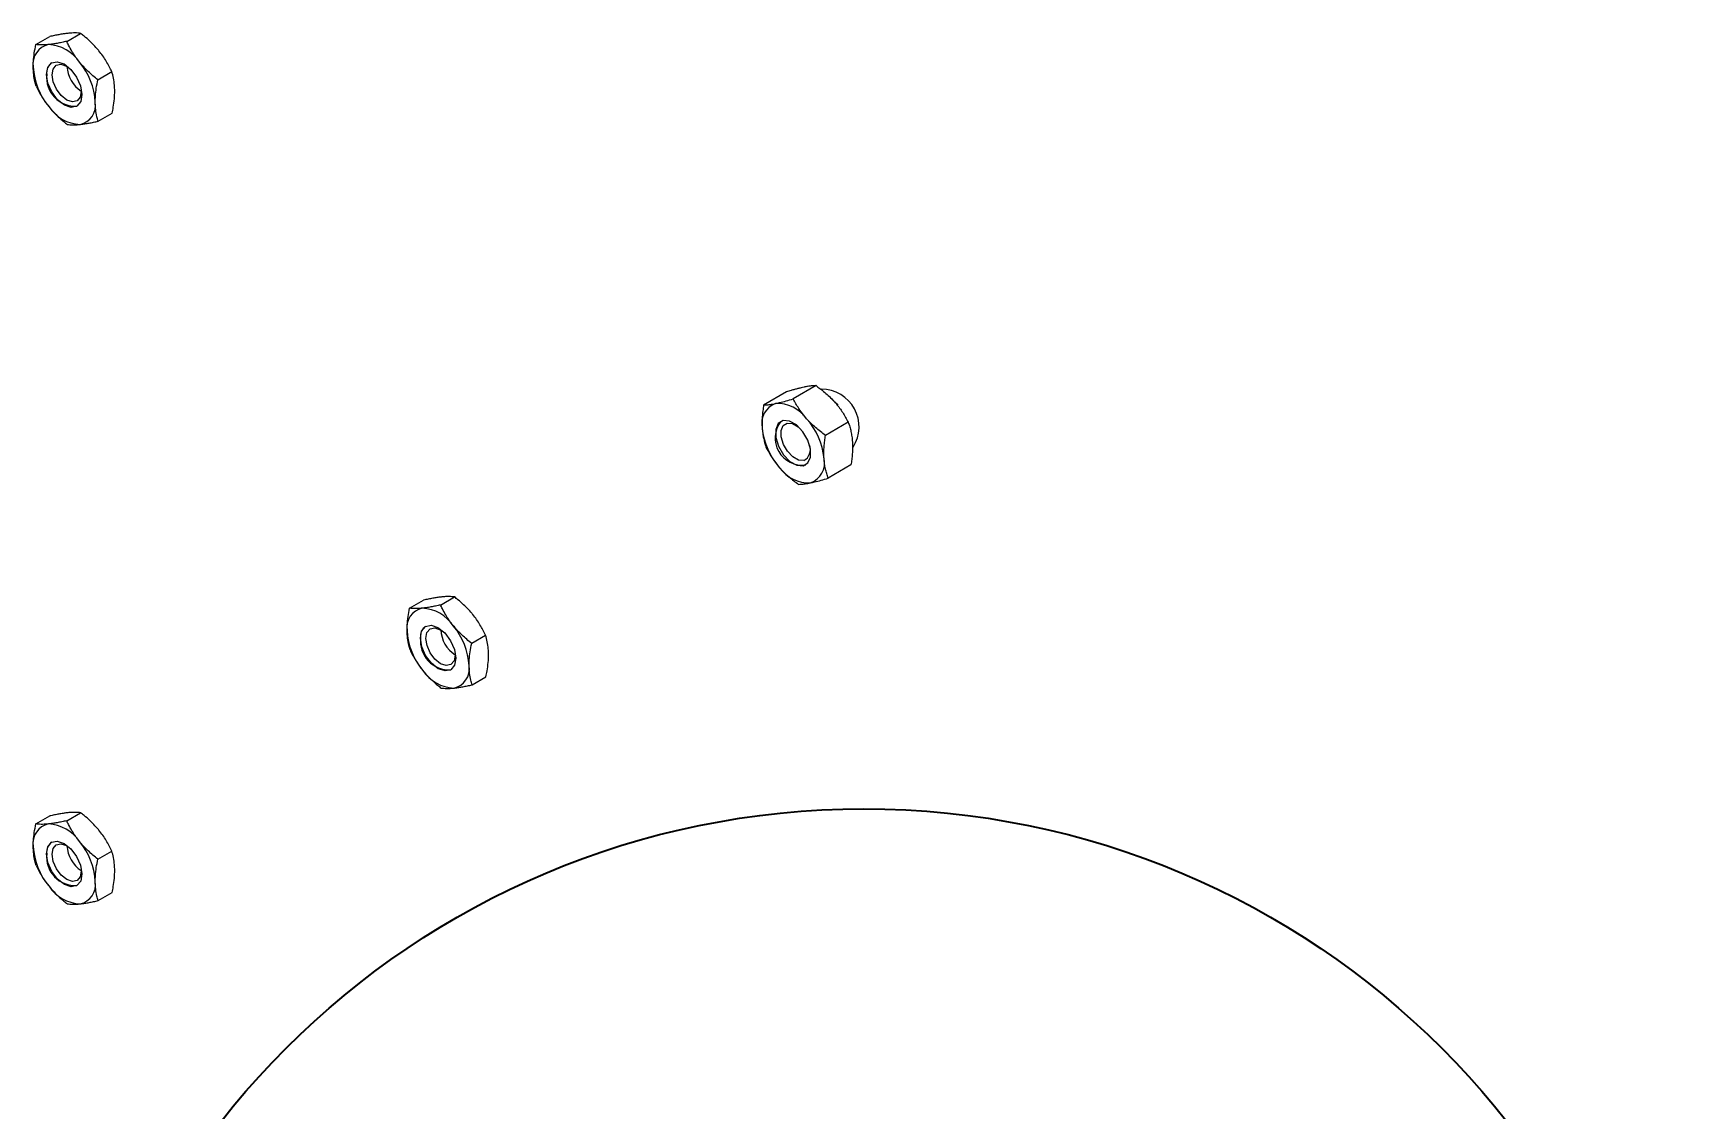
# Model space of a CAD drawing. Header units: inches. Extents: x 0.03 to 2.74, y 0.01 to 1.91.
# Drawn here: x 0.48327 to 0.51647, y 1.09869 to 1.12035 of the extents above; entities that cross this region are included whole.
import ezdxf

# ---------------------------------------------------------------- set-up
doc = ezdxf.new("R2010")
doc.units = ezdxf.units.IN
doc.header["$MEASUREMENT"] = 0
doc.layers.add('SLD-0_0', color=7, linetype='Continuous')
doc.styles.add('SLDTEXTSTYLE0', font='TXT', dxfattribs={"width": 0.75})

# ---------------------------------------------------------------- blocks, each defined once
blk = doc.blocks.new('SW_NOTE_22')
at = {"layer": 'SLD-0_0', "color": 0}
blk.add_circle((0.01636161363149672, -0.001814316356508309), 0.01646189978307118, dxfattribs=at)
at = {"layer": 'SLD-0_0', "color": 0, "insert": (0.0121193052431719, 0.004268534651746471), "char_height": 0.01148293963254593, "attachment_point": 1, "style": 'SLDTEXTSTYLE0'}
blk.add_mtext('8', dxfattribs=at)

msp = doc.modelspace()

# ---------------------------------------------------------------- linework, layer by layer
at = {"linetype": 'Continuous', "lineweight": 15}
for p, q in [((0.483324882511101, 1.120115244535307), (0.4836059094912947, 1.120277477957738)), ((0.4839460185301226, 1.120179918290606), (0.4842270455103164, 1.120342151713037)), ((0.4845740053044993, 1.119407843548736), (0.4848550322846935, 1.119570076971166)), ((0.4845808560598548, 1.118571095051565), (0.4848618830400488, 1.118733328473996)), ((0.4990419100352278, 1.113243825567656), (0.4985824288905916, 1.112978572748922)), ((0.4984459707050964, 1.113118778745763), (0.49798648956046, 1.112853525927029)), ((0.4996916670991378, 1.11250729482284), (0.4992321859545016, 1.112242042004107)), ((0.4997454848329164, 1.111645717256133), (0.4992860036882802, 1.1113804644374)), ((0.4908556644769003, 1.108759978947692), (0.491136691457094, 1.108922212370123)), ((0.4914768172638107, 1.108824610207618), (0.4917578442440044, 1.108986843630049)), ((0.4921047878118571, 1.108052511656473), (0.4923858147920513, 1.108214745078903)), ((0.4921116055729936, 1.107215781845402), (0.4923926325531877, 1.107378015267832)), ((0.4839460185301226, 1.104477210369727), (0.4842270455103164, 1.104639443792157)), ((0.483324882511101, 1.104412536614428), (0.4836059094912947, 1.104574770036858)), ((0.4845740053044993, 1.103705135627856), (0.4848550322846935, 1.103867369050286)), ((0.4845808560598548, 1.102868387130686), (0.4848618830400488, 1.103030620553116))]:
    msp.add_line(p, q, dxfattribs=at)
at = {"linetype": 'Continuous', "lineweight": 15, "flags": 128}
for points in [[(0.4842539754213734, 1.119108850601127), (0.4842281060087021, 1.118965772907917), (0.4841518413733262, 1.118875247607239), (0.4840367921146415, 1.118851056355507), (0.4839004734393582, 1.118896882051502), (0.4837636386300567, 1.119005748148421), (0.4836471195460423, 1.119161080769881), (0.4835686551616081, 1.119339231932358), (0.4835401909680028, 1.11951307973631), (0.4835660603806742, 1.119656157429519), (0.48364232501605, 1.119746682730197), (0.4837573742747348, 1.11977087398193), (0.4838936929500179, 1.119725048285934), (0.4840305277593195, 1.119616182189016), (0.484147046843334, 1.119460849567556), (0.4842255112277681, 1.119282698405079), (0.4842539754213734, 1.119108850601127)], [(0.4842397862503889, 1.119172084578377), (0.484218443984935, 1.119054045481479), (0.4841555256607499, 1.11897936210842), (0.484060610022335, 1.118959404325741), (0.4839481471152264, 1.118997210524937), (0.4838352583975526, 1.119087025054895), (0.4837391301532407, 1.119215174467599), (0.4836743970360825, 1.119362149176643), (0.4836509140763581, 1.119505573614903), (0.483672256341812, 1.119623612711801), (0.4837351746659971, 1.11969829608486), (0.483830090304412, 1.119718253867539), (0.4839425532115206, 1.119680447668343), (0.4839706850734248, 1.119662961882812)], [(0.4993627845711199, 1.112972538409858), (0.4994579490279279, 1.112877105894051), (0.4994830527043608, 1.11284768531427)], [(0.4987814819043487, 1.111628188182776), (0.4988790385683775, 1.111686626234233), (0.4989311394332252, 1.111805681194539), (0.4989298526145142, 1.111967228025222), (0.4988753740187279, 1.112146672685737), (0.4987759975182255, 1.112316696353191), (0.4986468522843581, 1.112451414465481), (0.4985075995082774, 1.112530317411234), (0.4983794391628124, 1.112541392932217), (0.4982818824987835, 1.11248295488076), (0.4982297816339358, 1.112363899920454), (0.4982310684526469, 1.112202353089771), (0.4982855470484331, 1.112022908429256), (0.4983849235489355, 1.111852884761803), (0.498514068782803, 1.111718166649512), (0.4986533215588835, 1.111639263703759), (0.4987814819043487, 1.111628188182776)], [(0.4987945701331497, 1.111735957526274), (0.4986888378481409, 1.111745094831085), (0.4985739543078744, 1.111810189761331), (0.4984674094899338, 1.111921332203971), (0.4983854238770192, 1.11206160172962), (0.4983404790354957, 1.112209643574545), (0.498339417410059, 1.112342919709858), (0.4983824006235584, 1.11244114005211), (0.4984628848713821, 1.112489351444563), (0.4985686171563909, 1.112480214139752), (0.4986835006966573, 1.112415119209505), (0.4986864599441131, 1.11241274577163)], [(0.4917847413155735, 1.107753542260052), (0.4917588656427055, 1.107610469547641), (0.4916825956766351, 1.107519951353561), (0.4915675428283073, 1.10749576825231), (0.4914312228509235, 1.107541601901834), (0.4912943892252967, 1.107650474544475), (0.4911778736305286, 1.107805811307325), (0.4910994145097061, 1.107983963576372), (0.4910709565527409, 1.108157809283606), (0.4910968322256089, 1.108300881996017), (0.4911731021916793, 1.108391400190097), (0.4912881550400071, 1.108415583291348), (0.4914244750173909, 1.108369749641824), (0.4915613086430178, 1.108260876999182), (0.4916778242377859, 1.108105540236332), (0.4917562833586083, 1.107927387967286), (0.4917847413155735, 1.107753542260052)], [(0.491770552117511, 1.107816779552535), (0.491749204687395, 1.107698744564796), (0.4916862819653868, 1.107624067054679), (0.4915913633655164, 1.107604115996147), (0.4914788993841748, 1.107641928757005), (0.4913660116430327, 1.107731748687184), (0.4912698862773489, 1.107859901516535), (0.4912051575026705, 1.108006877138498), (0.4911816796881742, 1.108150299846966), (0.4912030271182902, 1.108268334834706), (0.4912659498402984, 1.108343012344822), (0.4913608684401687, 1.108362963403354), (0.4914733324215104, 1.108325150642497), (0.4915014642340358, 1.108307663399247)], [(0.4842539754213734, 1.103406142680247), (0.4842281060087021, 1.103263064987037), (0.4841518413733262, 1.103172539686359), (0.4840367921146415, 1.103148348434627), (0.4839004734393582, 1.103194174130623), (0.4837636386300567, 1.103303040227541), (0.4836471195460423, 1.103458372849001), (0.4835686551616081, 1.103636524011478), (0.4835401909680028, 1.10381037181543), (0.4835660603806742, 1.10395344950864), (0.48364232501605, 1.104043974809317), (0.4837573742747348, 1.10406816606105), (0.4838936929500179, 1.104022340365054), (0.4840305277593195, 1.103913474268136), (0.484147046843334, 1.103758141646676), (0.4842255112277681, 1.103579990484199), (0.4842539754213734, 1.103406142680247)], [(0.4842397862503889, 1.103469376657497), (0.484218443984935, 1.103351337560599), (0.4841555256607499, 1.10327665418754), (0.484060610022335, 1.103256696404861), (0.4839481471152264, 1.103294502604057), (0.4838352583975526, 1.103384317134015), (0.4837391301532407, 1.10351246654672), (0.4836743970360825, 1.103659441255763), (0.4836509140763581, 1.103802865694024), (0.483672256341812, 1.103920904790921), (0.4837351746659971, 1.10399558816398), (0.483830090304412, 1.10401554594666), (0.4839425532115206, 1.103977739747463), (0.4839706850734248, 1.103960253961932)]]:
    msp.add_lwpolyline(points, dxfattribs=at)
at = {"linetype": 'Continuous', "lineweight": 15}
for centre, radius, start, end in [((0.4836590558878527, 1.119731265881966), 0.0003922297693011287, 101.6779591405235, 189.7761323110808), ((0.4835420774635215, 1.119320733121903), 0.0007955321090210935, 33.66075963229552, 87.29190492153474), ((0.4846329230978805, 1.119736644405193), 0.001362304164354771, 183.0286917926455, 220.0394384868084), ((0.4837786566994175, 1.119552399176079), 0.0002367947171984311, 123.122676469062, 188.9166899406127), ((0.4845931059032535, 1.119712558380253), 0.0006424654155588595, 182.9847483889463, 236.6313913859447), ((0.4831612432914935, 1.118885285932243), 0.001362304164357106, 3.028691792677098, 40.03943848678325), ((0.4841165162571315, 1.119450702909213), 0.0005754744839520181, 173.5152353407131, 273.7314050148561), ((0.4841351105015221, 1.118890664455472), 0.000392229769302629, 281.6779591406993, 9.77613231088434), ((0.4842520889258559, 1.119301197215535), 0.0007955321090229203, 213.6607596323296, 267.2919049214617), ((0.4991515138597961, 1.112414452625666), 0.0007571168988491517, 327.3399557495796, 89.91714114458635), ((0.4983688372456324, 1.112485702448134), 0.0004220938773080964, 109.394377547008, 193.0305762730647), ((0.4982600625168636, 1.112160495550963), 0.0007240299053921169, 35.22450156682137, 92.48476336112152), ((0.4978087487028512, 1.111642052017026), 0.001401272897639163, 5.610530301080488, 41.9129150125889), ((0.4993521723643072, 1.112527529097965), 0.001401272897636349, 185.6105303010282, 221.9129150126076), ((0.498761105669302, 1.112189074774596), 0.0005441681480880246, 141.9408382812912, 278.0537851860014), ((0.498679793084469, 1.111956175639509), 0.0002483340256609472, 297.5283964449565, 21.51258237157525), ((0.4989008585502965, 1.112009085564029), 0.0007240299053910214, 215.2245015668002, 272.4847633611912), ((0.4987920838215285, 1.111683878666859), 0.0004220938773084062, 289.394377547003, 13.03057627299838), ((0.4911898059698474, 1.108375989670911), 0.0003922112161218021, 101.6725125776437, 189.7736395477223), ((0.4910728168984175, 1.107965397207254), 0.0007955835406414192, 33.65967114217788, 87.28840926611039), ((0.4921636600164903, 1.108381342195535), 0.001362273226263717, 183.0268246943245, 220.038147476174), ((0.4913094140270165, 1.108197116325188), 0.0002367846384067365, 123.1218373000447, 188.9140358438005), ((0.4921238687072851, 1.108357266425555), 0.0006424616648487465, 182.9831417027268, 236.6314845526719), ((0.4906920378518215, 1.107530009348122), 0.001362273226266571, 3.026824694364375, 40.03814747614553), ((0.4916472867545293, 1.108095420111512), 0.0005754807595310691, 173.5140693568491, 273.7308895533596), ((0.4916658918984663, 1.107535361872747), 0.0003922112161224926, 281.6725125777346, 9.773639547638302), ((0.4917828809698978, 1.107945954336405), 0.0007955835406429432, 213.6596711422209, 267.2884092660486), ((0.4836590558878533, 1.104028557961086), 0.000392229769301655, 101.6779591405977, 189.7761323110017), ((0.4835420774635209, 1.103618025201022), 0.0007955321090217413, 33.66075963229999, 87.29190492149631), ((0.4846329230978789, 1.104033936484312), 0.001362304164353195, 183.0286917926303, 220.039438486829), ((0.4837786566994173, 1.1038496912552), 0.0002367947171981608, 123.1226764690576, 188.916689940672), ((0.4845931059032517, 1.104009850459372), 0.0006424654155569436, 182.9847483889152, 236.6313913868161), ((0.4831612432914935, 1.103182578011363), 0.001362304164357024, 3.028691792667773, 40.03943848677611), ((0.4841165162571315, 1.103747994988334), 0.0005754744839520497, 173.5152353407351, 273.7314050148546), ((0.4842520889258559, 1.103598489294655), 0.0007955321090224957, 213.660759632303, 267.2919049214602), ((0.4841351105015221, 1.103187956534592), 0.000392229769302629, 281.6779591406993, 9.776132310852374)]:
    msp.add_arc(centre, radius, start, end, dxfattribs=at)
for points, knots in [([(0.4839722635915953, 1.120342019460106), (0.4839648439674704, 1.120341217066549), (0.4839330706802816, 1.120337780951662), (0.4838731501980778, 1.120329562793982), (0.4837891964661138, 1.120315356284349), (0.4837000332292554, 1.12029803962157), (0.4836373188360545, 1.120284339440315), (0.4836059094912947, 1.120277477957738)], [0, 0, 0, 0, 0.07000203757706198, 0.2997719030336189, 0.5308036500310578, 0.76501167970981, 1, 1, 1, 1]), ([(0.4842270455103164, 1.120342151713037), (0.4842099508029467, 1.120344144935212), (0.4841757043291681, 1.120348138032578), (0.4841161579379433, 1.120350232870728), (0.4840496284111476, 1.120348990296274), (0.4839981068114653, 1.120344348023047), (0.4839722635915953, 1.120342019460106)], [0, 0, 0, 0, 0.2472686137512929, 0.4953625653847488, 0.7468740051202877, 1, 1, 1, 1]), ([(0.4845968249882947, 1.11998831896682), (0.4845893242425998, 1.119997426770393), (0.4845571866589931, 1.120036449930314), (0.4844965723091867, 1.120103398966183), (0.4844046544405467, 1.120193769219492), (0.4843141029749423, 1.12027314090188), (0.4842508413352872, 1.12032328866447), (0.4842270455103164, 1.120342151713037)], [0, 0, 0, 0, 0.07000319901039351, 0.2999346668221367, 0.5314761537278602, 0.8237650572865868, 1, 1, 1, 1]), ([(0.4832725217979887, 1.119664665662004), (0.4832725806646876, 1.119683772703497), (0.4832726985169858, 1.119722025379304), (0.4832773984163329, 1.119814482615171), (0.4832915144676107, 1.119944854461589), (0.4833137227879837, 1.120058258693594), (0.483324882511101, 1.120115244535307)], [0, 0, 0, 0, 0.1340924543917037, 0.2684557516675748, 0.6323976274505425, 1, 1, 1, 1]), ([(0.483579664429822, 1.120115376788239), (0.4835723709748489, 1.120114647230583), (0.4835411379857437, 1.120111523023141), (0.4834895829973693, 1.120108134162253), (0.4834287294129608, 1.120107263083952), (0.4833735197264083, 1.120109547388546), (0.4833411128807914, 1.120113343382095), (0.483324882511101, 1.120115244535307)], [0, 0, 0, 0, 0.07000203757692398, 0.2997719030335033, 0.5308036500309515, 0.7650116797097476, 1, 1, 1, 1]), ([(0.4839460185301226, 1.120179918290606), (0.4839129752856209, 1.12017270461827), (0.4838467785042472, 1.120158253195664), (0.4837521707961153, 1.120140107566393), (0.4836616133594934, 1.12012499397485), (0.4836070389421631, 1.120118589347507), (0.483579664429822, 1.120115376788239)], [0, 0, 0, 0, 0.2472686137514012, 0.4953625653848716, 0.7468740051203296, 1, 1, 1, 1]), ([(0.4842042258265215, 1.119761676294953), (0.4841968512149177, 1.119770856914187), (0.4841652540635652, 1.119810192059008), (0.4841130227271775, 1.119881980505513), (0.4840461640747183, 1.119986817136399), (0.4839909873060941, 1.120086610196671), (0.4839583100564928, 1.120154413951821), (0.4839460185301226, 1.120179918290606)], [0, 0, 0, 0, 0.07000319901072236, 0.299934666822233, 0.5314761537281198, 0.8237650572865461, 1, 1, 1, 1]), ([(0.4848550322846935, 1.119570076971166), (0.4848376610816515, 1.11960584126328), (0.4848028606936357, 1.119677489222243), (0.4847424641890792, 1.119783416560053), (0.4846750683750907, 1.119887981954016), (0.4846229616878959, 1.119954802033697), (0.4845968249882947, 1.11998831896682)], [0, 0, 0, 0, 0.2472686137514758, 0.4953625653853785, 0.7468740051198459, 1, 1, 1, 1]), ([(0.4833317332664561, 1.119278496038137), (0.4833273454540866, 1.11929356861257), (0.4833185664930322, 1.119323725222013), (0.4832998267996808, 1.119399455287833), (0.4832788363061574, 1.119509466402315), (0.4832746350872946, 1.119612724809763), (0.4832725217979887, 1.119664665662004)], [0, 0, 0, 0, 0.1285821625219304, 0.2572620937265454, 0.6263893585308404, 1, 1, 1, 1]), ([(0.4845740053044995, 1.119407843548736), (0.4845406855643254, 1.119434400946338), (0.4844739348687147, 1.119487604385329), (0.4843784770472512, 1.119573291255719), (0.4842870533234362, 1.119663985632592), (0.4842318938185937, 1.119729043358157), (0.4842042258265215, 1.119761676294953)], [0, 0, 0, 0, 0.2472686137515537, 0.4953625653854231, 0.7468740051199096, 1, 1, 1, 1]), ([(0.4849142437531608, 1.119183907347299), (0.4849138740399384, 1.11920276697487), (0.4849131338667385, 1.1192405243231), (0.4849069713480944, 1.119326710818537), (0.4848908633488638, 1.119439634691988), (0.4848670157489099, 1.119526451407119), (0.4848550322846935, 1.119570076971166)], [0, 0, 0, 0, 0.1340924543907634, 0.2684557516677455, 0.6323976274504555, 1, 1, 1, 1]), ([(0.4833317332664561, 1.119278496038137), (0.4833491044694981, 1.119242731746023), (0.483383904857514, 1.11917108378706), (0.4834443013620704, 1.11906515644925), (0.4835116971760588, 1.118960591055287), (0.4835638038632535, 1.118893770975606), (0.4835899405628548, 1.118860254042483)], [0, 0, 0, 0, 0.2472686137511281, 0.495362565384967, 0.7468740051197588, 1, 1, 1, 1]), ([(0.4845216445913875, 1.118957264675433), (0.4845217034580864, 1.118976371716925), (0.4845218213103845, 1.119014624392732), (0.4845265212097315, 1.1191070816286), (0.4845406372610092, 1.119237453475018), (0.4845628455813821, 1.119350857707022), (0.4845740053044993, 1.119407843548736)], [0, 0, 0, 0, 0.1340924543908155, 0.2684557516679278, 0.6323976274506207, 1, 1, 1, 1]), ([(0.4845808560598548, 1.118571095051565), (0.4845764682474851, 1.118586167625998), (0.4845676892864306, 1.118616324235441), (0.4845489495930798, 1.118692054301262), (0.4845279590995558, 1.118802065415743), (0.4845237578806932, 1.118905323823191), (0.4845216445913875, 1.118957264675433)], [0, 0, 0, 0, 0.1285821625208793, 0.2572620937268137, 0.6263893585303028, 1, 1, 1, 1]), ([(0.4848618830400488, 1.118733328473996), (0.4848659839219823, 1.118753301467342), (0.4848741888039944, 1.118793262640691), (0.4848915179618541, 1.118889814811104), (0.484910518041933, 1.119022911992326), (0.4849129968617983, 1.119130026704048), (0.4849142437531608, 1.119183907347299)], [0, 0, 0, 0, 0.1285821625207736, 0.2572620937264794, 0.6263893585301793, 1, 1, 1, 1]), ([(0.4835899405628548, 1.118860254042483), (0.4835974413085497, 1.118851146238911), (0.4836295788921559, 1.118812123078989), (0.4836901932419632, 1.118745174043121), (0.4837821111106025, 1.118654803789811), (0.4838726625762074, 1.118575432107424), (0.4839359242158622, 1.118525284344834), (0.4839597200408332, 1.118506421296266)], [0, 0, 0, 0, 0.07000319901082912, 0.2999346668223714, 0.5314761537281859, 0.8237650572865278, 1, 1, 1, 1]), ([(0.4842145019595543, 1.118506553549198), (0.4842219215836793, 1.118507355942755), (0.4842536948708683, 1.118510792057641), (0.4843136153530714, 1.118519010215322), (0.4843975690850358, 1.118533216724954), (0.4844867323218938, 1.118550533387734), (0.4845494467150948, 1.118564233568988), (0.4845808560598548, 1.118571095051565)], [0, 0, 0, 0, 0.07000203757692933, 0.2997719030335744, 0.530803650030832, 0.7650116797099712, 1, 1, 1, 1]), ([(0.4839597200408332, 1.118506421296266), (0.4839768147482027, 1.118504428074091), (0.4840110612219816, 1.118500434976724), (0.4840706076132059, 1.118498340138576), (0.484137137140002, 1.118499582713029), (0.4841886587396843, 1.118504224986256), (0.4842145019595543, 1.118506553549198)], [0, 0, 0, 0, 0.2472686137508477, 0.4953625653848767, 0.7468740051196394, 1, 1, 1, 1]), ([(0.4990419100352278, 1.113243825567656), (0.4990173908749089, 1.113242972901396), (0.49896813439902, 1.113241259982419), (0.4988956942884793, 1.113231554216232), (0.4988375586901088, 1.113221233237817), (0.4988123446956276, 1.113216083796901), (0.498799726460952, 1.113213506781427)], [0, 0, 0, 0, 0.3714016417523631, 0.746107769355011, 0.8729407293654576, 1, 1, 1, 1]), ([(0.499041910035228, 1.113243825567656), (0.499093058519643, 1.113205855759036), (0.499178625033369, 1.113142335907225), (0.4992903898238079, 1.113044510661219), (0.499366184994396, 1.112970326591783), (0.4994084463148187, 1.112923439575311), (0.4994225746579725, 1.112907764819966)], [0, 0, 0, 0, 0.371202512123088, 0.620986236679051, 0.8732922574423083, 1, 1, 1, 1]), ([(0.4982286731347362, 1.112883844713258), (0.4982416524523722, 1.112886638624863), (0.4982676345866514, 1.112892231506442), (0.4983355951991479, 1.112908357873546), (0.4984379085415155, 1.11293529937715), (0.4985340868327411, 1.112964097805739), (0.4985824288905916, 1.112978572748922)], [0, 0, 0, 0, 0.1268311099161705, 0.2538918470929115, 0.6249839435592282, 1, 1, 1, 1]), ([(0.498799726460952, 1.113213506781427), (0.498780280037947, 1.113209269444773), (0.4987413108621623, 1.11320077813936), (0.4986773140121346, 1.113184845511929), (0.4986095783441171, 1.113166715494101), (0.4985327123651739, 1.113144925103277), (0.4984769107126459, 1.113128104927648), (0.4984459707050964, 1.113118778745763)], [0, 0, 0, 0, 0.1885974294566508, 0.3779351286956314, 0.5692809734079304, 0.761181805003228, 1, 1, 1, 1]), ([(0.4988515213317569, 1.112578102751796), (0.4988438866034101, 1.112586861465218), (0.4988237288615846, 1.112609986830766), (0.4987682950575132, 1.112677734864155), (0.4987024665520381, 1.112769763193497), (0.4986343610277774, 1.112880799757162), (0.4985997587845836, 1.112945945638345), (0.4985824288905916, 1.112978572748922)], [0, 0, 0, 0, 0.0700070122513712, 0.1848373923513276, 0.5307703067273126, 0.7649949803325798, 1, 1, 1, 1]), ([(0.4994225746579725, 1.112907764819966), (0.4994302070915949, 1.112899005163647), (0.499462891699514, 1.112861493414909), (0.4995170150017108, 1.112792986067926), (0.499581204841445, 1.112700463533576), (0.4996397407752239, 1.112605065778475), (0.4996743391450503, 1.112539921253957), (0.4996916670991378, 1.11250729482284)], [0, 0, 0, 0, 0.07000203757671469, 0.2997719030335835, 0.5308036500302971, 0.7650116797096268, 1, 1, 1, 1]), ([(0.49798648956046, 1.112853525927029), (0.4979806873692358, 1.112814149311538), (0.4979690636201231, 1.112735264648538), (0.4979582112286076, 1.112618230864693), (0.4979530025982276, 1.112502347718627), (0.4979560724831492, 1.112427883666502), (0.49795761233656, 1.112390532518958)], [0, 0, 0, 0, 0.247268613751333, 0.4953625653849437, 0.746874005119658, 1, 1, 1, 1]), ([(0.49798648956046, 1.112853525927029), (0.4980020041594326, 1.112853947235864), (0.498029786855293, 1.112854701692698), (0.4980754286944939, 1.112858652988624), (0.498121488403695, 1.112864393882395), (0.4981720211123689, 1.112872443553054), (0.4982097646569283, 1.11288003940189), (0.4982286731347362, 1.112883844713258)], [0, 0, 0, 0, 0.2388183243139354, 0.4276628021219068, 0.6169959266433629, 0.80812549255973, 1, 1, 1, 1]), ([(0.4992321859545017, 1.112242042004107), (0.4991979875680283, 1.112267164850211), (0.4991294766470569, 1.112317494397931), (0.4990313173405136, 1.112398770597642), (0.4989371407344229, 1.112484970388471), (0.4988801219419702, 1.112546992485446), (0.4988515213317569, 1.112578102751796)], [0, 0, 0, 0, 0.247268613751335, 0.4953625653850717, 0.7468740051197527, 1, 1, 1, 1]), ([(0.49795761233656, 1.112390532518958), (0.4979583128214392, 1.112380364683331), (0.4979613125296272, 1.112336822644541), (0.4979703246190815, 1.112261923498739), (0.4979881480382803, 1.112168160124062), (0.4980113793400741, 1.112077830790575), (0.4980306539580535, 1.112020607558512), (0.4980403072942389, 1.111991948360322)], [0, 0, 0, 0, 0.0700020375771175, 0.2997719030335126, 0.5308036500303137, 0.7650116797097555, 1, 1, 1, 1]), ([(0.4992033087306011, 1.111779048596035), (0.4992027344148736, 1.111789289267563), (0.499200275004769, 1.111833143213798), (0.4991996284091445, 1.111912871656393), (0.4992049051375012, 1.112019970462401), (0.4992156273860135, 1.112129900763262), (0.4992266603156177, 1.112204620170127), (0.4992321859545017, 1.112242042004107)], [0, 0, 0, 0, 0.07000203757697408, 0.2997719030334984, 0.5308036500304101, 0.7650116797095714, 1, 1, 1, 1]), ([(0.4996916670991378, 1.11250729482284), (0.4997018134450456, 1.112477125101861), (0.4997221400035274, 1.112416684958834), (0.4997463489289192, 1.112319891642408), (0.4997651682083655, 1.112217879513432), (0.499771290910935, 1.112145177815423), (0.499774362056817, 1.112108710664205)], [0, 0, 0, 0, 0.2472686137513459, 0.4953625653851463, 0.7468740051199367, 1, 1, 1, 1]), ([(0.498040307294239, 1.111991948360322), (0.49805855714358, 1.111957618619707), (0.4980951177569567, 1.111888844552014), (0.4981582157465928, 1.111787327884883), (0.4982283644428573, 1.111687257076965), (0.4982823304176621, 1.111623472625874), (0.4983093997354041, 1.111591478363197)], [0, 0, 0, 0, 0.2472686137510828, 0.495362565384746, 0.7468740051198022, 1, 1, 1, 1]), ([(0.499774362056817, 1.112108710664205), (0.4997749363725443, 1.112098469992677), (0.499777395782649, 1.112054616046443), (0.4997780423782738, 1.111974887603848), (0.4997727656499167, 1.11186778879784), (0.4997620434014046, 1.111757858496979), (0.4997510104718003, 1.111683139090113), (0.4997454848329164, 1.111645717256133)], [0, 0, 0, 0, 0.07000203757732132, 0.2997719030337119, 0.5308036500304179, 0.7650116797097811, 1, 1, 1, 1]), ([(0.4983093997354041, 1.111591478363197), (0.4983171564898072, 1.111582790093918), (0.4983376364133303, 1.111559850719905), (0.4983988114611554, 1.111495417035987), (0.4984849909183008, 1.111415137060973), (0.4985926510214359, 1.111326934869649), (0.4986575572654287, 1.111279283115755), (0.4986900643581485, 1.111255417615507)], [0, 0, 0, 0, 0.07000701225153382, 0.1848373923516629, 0.5307703067277035, 0.7649949803328782, 1, 1, 1, 1]), ([(0.4992860036882802, 1.1113804644374), (0.4992758573423725, 1.111410634158379), (0.4992555307838908, 1.111471074301407), (0.4992313218584991, 1.111567867617832), (0.4992125025790528, 1.111669879746808), (0.4992063798764832, 1.111742581444818), (0.4992033087306011, 1.111779048596035)], [0, 0, 0, 0, 0.2472686137513291, 0.4953625653850092, 0.746874005119927, 1, 1, 1, 1]), ([(0.4986900643581485, 1.111255417615507), (0.4987055789571209, 1.111255838924342), (0.4987333616529815, 1.111256593381176), (0.4987790034921825, 1.111260544677102), (0.4988250632013837, 1.111266285570873), (0.4988755959100575, 1.111274335241532), (0.4989133394546169, 1.111281931090368), (0.4989322479324247, 1.111285736401735)], [0, 0, 0, 0, 0.2388183243137717, 0.4276628021217033, 0.6169959266436131, 0.8081254925596827, 1, 1, 1, 1]), ([(0.4989322479324247, 1.111285736401735), (0.4989452272500607, 1.111288530313341), (0.4989712093843399, 1.11129412319492), (0.4990391699968361, 1.111310249562024), (0.4991414833392044, 1.111337191065628), (0.4992376616304297, 1.111365989494217), (0.4992860036882803, 1.1113804644374)], [0, 0, 0, 0, 0.1268311099160895, 0.2538918470928801, 0.6249839435590296, 1, 1, 1, 1]), ([(0.491503053941339, 1.108986732624804), (0.4914956341186204, 1.108985930734549), (0.4914638599809881, 1.108982496774967), (0.4914039379941151, 1.108974282430615), (0.491319982307577, 1.10896008087452), (0.4912308171220077, 1.108942769150419), (0.4911681014448833, 1.108929072223051), (0.4911366914570941, 1.108922212370123)], [0, 0, 0, 0, 0.0700020375770648, 0.2997719030336235, 0.5308036500310561, 0.7650116797098089, 1, 1, 1, 1]), ([(0.4917578442440045, 1.108986843630049), (0.4917407488598848, 1.108988838567332), (0.4917065010303472, 1.10899283510064), (0.4916469525583876, 1.108994935212059), (0.4915804209112699, 1.108993698011202), (0.4915288978795292, 1.108989059367285), (0.491503053941339, 1.108986732624804)], [0, 0, 0, 0, 0.2472686137512937, 0.4953625653847442, 0.7468740051202836, 1, 1, 1, 1]), ([(0.4921276156088175, 1.108632998979195), (0.4921201150553022, 1.108642107064757), (0.4920879782951053, 1.108681131432887), (0.4920273654031889, 1.108748082607951), (0.4919354495858345, 1.10883845587116), (0.4918449000029405, 1.108917830316093), (0.491781639602751, 1.10896797989738), (0.4917578442440044, 1.108986843630049)], [0, 0, 0, 0, 0.07000319901039465, 0.2999346668221391, 0.5314761537278602, 0.8237650572865861, 1, 1, 1, 1]), ([(0.4908032872666787, 1.108309409417438), (0.4908033468819183, 1.108328516034999), (0.4908034662328098, 1.108366767862086), (0.4908081696542487, 1.108459223103235), (0.4908222905022799, 1.108589592233038), (0.4908445027701555, 1.108702994229395), (0.4908556644769003, 1.108759978947692)], [0, 0, 0, 0, 0.1340924543917061, 0.2684557516675862, 0.6323976274505396, 1, 1, 1, 1]), ([(0.4911104547795657, 1.108760089952937), (0.4911031611259989, 1.108759360898583), (0.4910719272864502, 1.108756238846446), (0.4910203707934068, 1.108752853798887), (0.4909595152544241, 1.108751987674123), (0.4909043036191606, 1.108754276917395), (0.4908718954896201, 1.108758076164831), (0.4908556644769003, 1.108759978947692)], [0, 0, 0, 0, 0.070002037576927, 0.2997719030335079, 0.5308036500309499, 0.7650116797097465, 1, 1, 1, 1]), ([(0.4914768172638107, 1.108824610207618), (0.4914437733425587, 1.10881739825039), (0.4913775752054262, 1.108802950263725), (0.4912829654165595, 1.108784809907724), (0.4911924058596155, 1.108769701689778), (0.4911378300102269, 1.108763300691745), (0.4911104547795657, 1.108760089952937)], [0, 0, 0, 0, 0.2472686137514021, 0.4953625653848705, 0.7468740051203255, 1, 1, 1, 1]), ([(0.4917350164470443, 1.108406356307328), (0.4917276420276201, 1.108415537208551), (0.4916960456996775, 1.108454873561581), (0.4916438158211796, 1.108526664147282), (0.4915769592200061, 1.108631503788067), (0.4915217843340923, 1.108731299610885), (0.4914891083239565, 1.108799105184731), (0.4914768172638107, 1.108824610207618)], [0, 0, 0, 0, 0.07000319901072351, 0.2999346668222354, 0.5314761537281197, 0.8237650572865453, 1, 1, 1, 1]), ([(0.4923858147920513, 1.108214745078903), (0.492368444243902, 1.108250510331957), (0.4923336451678576, 1.108322160216007), (0.4922732506768338, 1.10842809050832), (0.4922058569146864, 1.108532658912998), (0.4921537516132984, 1.108599481026106), (0.4921276156088175, 1.108632998979195)], [0, 0, 0, 0, 0.2472686137514769, 0.4953625653853803, 0.7468740051198428, 1, 1, 1, 1]), ([(0.4908624822380366, 1.10792324913662), (0.490858095116616, 1.107938321319738), (0.4908493175379851, 1.107968477146253), (0.4908305812413041, 1.108044205288387), (0.4908095955408389, 1.108154213688346), (0.4908053984696362, 1.108257469746789), (0.4908032872666787, 1.108309409417438)], [0, 0, 0, 0, 0.1285821625219256, 0.2572620937265402, 0.6263893585308419, 1, 1, 1, 1]), ([(0.4921047878118571, 1.108052511656473), (0.4920714687265758, 1.108079070015015), (0.4920047193429365, 1.108132275379093), (0.4919092635350057, 1.108217965203986), (0.4918178418630321, 1.108308662591574), (0.4917626837439963, 1.108373722350566), (0.4917350164470443, 1.108406356307328)], [0, 0, 0, 0, 0.2472686137515549, 0.4953625653854248, 0.7468740051199095, 1, 1, 1, 1]), ([(0.4908624822380366, 1.10792324913662), (0.4908798527861858, 1.107887483883567), (0.4909146518622302, 1.107815833999517), (0.490975046353254, 1.107709903707204), (0.4910424401154012, 1.107605335302527), (0.4910945454167892, 1.107538513189419), (0.4911206814212701, 1.10750499523633)], [0, 0, 0, 0, 0.2472686137511285, 0.4953625653849673, 0.7468740051197565, 1, 1, 1, 1]), ([(0.4920524106016358, 1.107601942126219), (0.4920524702168754, 1.10762104874378), (0.4920525895677667, 1.107659300570867), (0.4920572929892058, 1.107751755812016), (0.4920714138372368, 1.107882124941818), (0.4920936261051123, 1.107995526938176), (0.4921047878118571, 1.108052511656473)], [0, 0, 0, 0, 0.1340924543908137, 0.2684557516679243, 0.6323976274506169, 1, 1, 1, 1]), ([(0.4924450097634091, 1.107828584798086), (0.4924446407987273, 1.107847444001725), (0.4924439021241208, 1.107885200501235), (0.4924377431275687, 1.107971385001954), (0.4924216399250912, 1.108084306158789), (0.4923977962726401, 1.108171120638273), (0.4923858147920513, 1.108214745078903)], [0, 0, 0, 0, 0.1340924543907617, 0.2684557516677421, 0.6323976274504518, 1, 1, 1, 1]), ([(0.4921116055729936, 1.107215781845402), (0.4921072184515731, 1.107230854028519), (0.4920984408729419, 1.107261009855034), (0.4920797045762616, 1.107336737997169), (0.4920587188757957, 1.107446746397127), (0.4920545218045931, 1.10755000245557), (0.4920524106016358, 1.107601942126219)], [0, 0, 0, 0, 0.1285821625208784, 0.2572620937268166, 0.6263893585302982, 1, 1, 1, 1]), ([(0.4923926325531877, 1.107378015267832), (0.4923967341260701, 1.107397987869863), (0.4924049403905057, 1.107437948260283), (0.4924222729450358, 1.107534498507011), (0.492441277818173, 1.10766759297371), (0.4924437607856983, 1.107774705336427), (0.4924450097634091, 1.107828584798086)], [0, 0, 0, 0, 0.1285821625207727, 0.2572620937264823, 0.6263893585301749, 1, 1, 1, 1]), ([(0.4911206814212701, 1.10750499523633), (0.4911281819747855, 1.107495887150768), (0.491160318734982, 1.107456862782637), (0.4912209316268992, 1.107389911607573), (0.491312847444253, 1.107299538344364), (0.4914033970271475, 1.107220163899431), (0.4914666574273367, 1.107170014318145), (0.4914904527860833, 1.107151150585476)], [0, 0, 0, 0, 0.07000319901082713, 0.2999346668223714, 0.5314761537281844, 0.8237650572865263, 1, 1, 1, 1]), ([(0.4914904527860833, 1.107151150585476), (0.491507548170203, 1.107149155648192), (0.4915417959997407, 1.107145159114884), (0.4916013444716999, 1.107143059003466), (0.4916678761188179, 1.107144296204322), (0.4917193991505586, 1.10714893484824), (0.4917452430887487, 1.10715126159072)], [0, 0, 0, 0, 0.2472686137508486, 0.4953625653848722, 0.7468740051196421, 1, 1, 1, 1]), ([(0.4917452430887488, 1.10715126159072), (0.4917526629114675, 1.107152063480975), (0.4917844370490999, 1.107155497440557), (0.4918443590359721, 1.107163711784909), (0.4919283147225109, 1.107177913341004), (0.4920174799080797, 1.107195225065106), (0.4920801955852043, 1.107208921992473), (0.4921116055729936, 1.107215781845402)], [0, 0, 0, 0, 0.0700020375769323, 0.2997719030335757, 0.5308036500308306, 0.7650116797099704, 1, 1, 1, 1]), ([(0.4839722635915953, 1.104639311539226), (0.4839648439674704, 1.104638509145669), (0.4839330706802816, 1.104635073030782), (0.4838731501980776, 1.104626854873102), (0.4837891964661138, 1.104612648363469), (0.4837000332292553, 1.10459533170069), (0.4836373188360545, 1.104581631519435), (0.4836059094912947, 1.104574770036858)], [0, 0, 0, 0, 0.07000203757706544, 0.2997719030336223, 0.5308036500310578, 0.7650116797098067, 1, 1, 1, 1]), ([(0.4842270455103164, 1.104639443792157), (0.4842099508029468, 1.104641437014332), (0.484175704329168, 1.104645430111699), (0.4841161579379434, 1.104647524949848), (0.4840496284111476, 1.104646282375394), (0.4839981068114653, 1.104641640102167), (0.4839722635915953, 1.104639311539226)], [0, 0, 0, 0, 0.2472686137512961, 0.4953625653847453, 0.7468740051202842, 1, 1, 1, 1]), ([(0.4845968249882947, 1.10428561104594), (0.4845893242425998, 1.104294718849513), (0.4845571866589931, 1.104333742009434), (0.4844965723091866, 1.104400691045303), (0.4844046544405467, 1.104491061298613), (0.4843141029749423, 1.104570432981), (0.4842508413352873, 1.10462058074359), (0.4842270455103164, 1.104639443792157)], [0, 0, 0, 0, 0.07000319901039352, 0.2999346668221367, 0.5314761537278602, 0.8237650572865834, 0.9999999999999999, 0.9999999999999999, 0.9999999999999999, 0.9999999999999999]), ([(0.4832725217979887, 1.103961957741124), (0.4832725806646876, 1.103981064782617), (0.4832726985169858, 1.104019317458424), (0.4832773984163329, 1.104111774694291), (0.4832915144676107, 1.104242146540709), (0.4833137227879836, 1.104355550772714), (0.483324882511101, 1.104412536614428)], [0, 0, 0, 0, 0.1340924543917028, 0.2684557516675865, 0.6323976274505451, 1, 1, 1, 1]), ([(0.483579664429822, 1.104412668867359), (0.4835723709748489, 1.104411939309703), (0.4835411379857437, 1.104408815102261), (0.4834895829973693, 1.104405426241374), (0.4834287294129608, 1.104404555163072), (0.4833735197264083, 1.104406839467666), (0.4833411128807914, 1.104410635461216), (0.483324882511101, 1.104412536614428)], [0, 0, 0, 0, 0.07000203757692743, 0.2997719030335066, 0.530803650030948, 0.7650116797097442, 1, 1, 1, 1]), ([(0.4839460185301226, 1.104477210369727), (0.4839129752856208, 1.10446999669739), (0.4838467785042471, 1.104455545274784), (0.4837521707961153, 1.104437399645513), (0.4836616133594933, 1.10442228605397), (0.4836070389421632, 1.104415881426628), (0.483579664429822, 1.104412668867359)], [0, 0, 0, 0, 0.247268613751402, 0.4953625653848663, 0.7468740051203252, 1, 1, 1, 1]), ([(0.4842042258265215, 1.104058968374073), (0.4841968512149176, 1.104068148993307), (0.4841652540635653, 1.104107484138128), (0.4841130227271773, 1.104179272584633), (0.4840461640747185, 1.104284109215519), (0.4839909873060941, 1.104383902275792), (0.4839583100564928, 1.104451706030941), (0.4839460185301226, 1.104477210369727)], [0, 0, 0, 0, 0.07000319901072258, 0.299934666822234, 0.5314761537281216, 0.8237650572865456, 1, 1, 1, 1]), ([(0.4848550322846935, 1.103867369050286), (0.4848376610816515, 1.103903133342401), (0.4848028606936357, 1.103974781301364), (0.4847424641890792, 1.104080708639174), (0.4846750683750907, 1.104185274033137), (0.4846229616878959, 1.104252094112818), (0.4845968249882947, 1.10428561104594)], [0, 0, 0, 0, 0.2472686137514758, 0.4953625653853785, 0.7468740051198459, 1, 1, 1, 1]), ([(0.4833317332664561, 1.103575788117257), (0.4833273454540866, 1.10359086069169), (0.4833185664930323, 1.103621017301133), (0.4832998267996808, 1.103696747366953), (0.4832788363061574, 1.103806758481435), (0.4832746350872946, 1.103910016888883), (0.4832725217979887, 1.103961957741124)], [0, 0, 0, 0, 0.1285821625219313, 0.2572620937265405, 0.6263893585308447, 1, 1, 1, 1]), ([(0.4845740053044995, 1.103705135627856), (0.4845406855643254, 1.103731693025458), (0.4844739348687147, 1.103784896464449), (0.4843784770472511, 1.103870583334839), (0.4842870533234363, 1.103961277711712), (0.4842318938185937, 1.104026335437278), (0.4842042258265215, 1.104058968374073)], [0, 0, 0, 0, 0.2472686137515561, 0.4953625653854246, 0.7468740051199103, 1, 1, 1, 1]), ([(0.4845216445913875, 1.103254556754553), (0.4845217034580864, 1.103273663796045), (0.4845218213103845, 1.103311916471852), (0.4845265212097314, 1.103404373707719), (0.4845406372610094, 1.103534745554138), (0.4845628455813822, 1.103648149786142), (0.4845740053044993, 1.103705135627856)], [0, 0, 0, 0, 0.1340924543908105, 0.2684557516679246, 0.6323976274506157, 1, 1, 1, 1]), ([(0.4849142437531608, 1.10348119942642), (0.4849138740399383, 1.10350005905399), (0.4849131338667385, 1.10353781640222), (0.4849069713480944, 1.103624002897657), (0.4848908633488638, 1.103736926771108), (0.4848670157489099, 1.103823743486239), (0.4848550322846935, 1.103867369050286)], [0, 0, 0, 0, 0.1340924543907575, 0.2684557516677406, 0.6323976274504463, 1, 1, 1, 1]), ([(0.4833317332664561, 1.103575788117257), (0.4833491044694981, 1.103540023825143), (0.483383904857514, 1.10346837586618), (0.4834443013620704, 1.103362448528371), (0.4835116971760588, 1.103257883134407), (0.4835638038632535, 1.103191063054727), (0.4835899405628548, 1.103157546121604)], [0, 0, 0, 0, 0.2472686137511273, 0.4953625653849689, 0.7468740051197565, 1, 1, 1, 1]), ([(0.4848618830400488, 1.103030620553116), (0.4848659839219823, 1.103050593546462), (0.4848741888039943, 1.103090554719811), (0.4848915179618542, 1.103187106890224), (0.484910518041933, 1.103320204071446), (0.4849129968617983, 1.103427318783168), (0.4849142437531608, 1.10348119942642)], [0, 0, 0, 0, 0.1285821625207662, 0.2572620937264843, 0.6263893585301683, 1, 1, 1, 1]), ([(0.4835899405628548, 1.103157546121604), (0.4835974413085497, 1.103148438318031), (0.4836295788921559, 1.103109415158109), (0.4836901932419633, 1.103042466122241), (0.4837821111106024, 1.102952095868931), (0.4838726625762074, 1.102872724186544), (0.4839359242158622, 1.102822576423954), (0.4839597200408332, 1.102803713375387)], [0, 0, 0, 0, 0.070003199010826, 0.2999346668223723, 0.5314761537281844, 0.8237650572865238, 1, 1, 1, 1]), ([(0.4845808560598548, 1.102868387130686), (0.4845764682474851, 1.102883459705118), (0.4845676892864306, 1.102913616314561), (0.4845489495930798, 1.102989346380382), (0.4845279590995558, 1.103099357494864), (0.4845237578806932, 1.103202615902312), (0.4845216445913875, 1.103254556754553)], [0, 0, 0, 0, 0.1285821625208719, 0.2572620937268187, 0.6263893585302919, 1, 1, 1, 1]), ([(0.4839597200408332, 1.102803713375387), (0.4839768147482028, 1.102801720153211), (0.4840110612219816, 1.102797727055844), (0.4840706076132059, 1.102795632217697), (0.4841371371400019, 1.102796874792149), (0.4841886587396843, 1.102801517065376), (0.4842145019595543, 1.102803845628318)], [0, 0, 0, 0, 0.2472686137508511, 0.4953625653848732, 0.7468740051196427, 1, 1, 1, 1]), ([(0.4842145019595543, 1.102803845628318), (0.4842219215836793, 1.102804648021875), (0.4842536948708682, 1.102808084136762), (0.4843136153530714, 1.102816302294442), (0.484397569085036, 1.102830508804075), (0.4844867323218938, 1.102847825466854), (0.4845494467150948, 1.102861525648108), (0.4845808560598548, 1.102868387130686)], [0, 0, 0, 0, 0.07000203757693277, 0.2997719030335779, 0.5308036500308289, 0.765011679709968, 1, 1, 1, 1])]:
    msp.add_open_spline(points, degree=3, knots=knots, dxfattribs=at)

# ---------------------------------------------------------------- block references
at = {"layer": 'SLD-0_0'}
msp.add_blockref('SW_NOTE_22', (0.4836444168960006, 1.09006896905617), dxfattribs=at)

doc.saveas('drawing.dxf')
